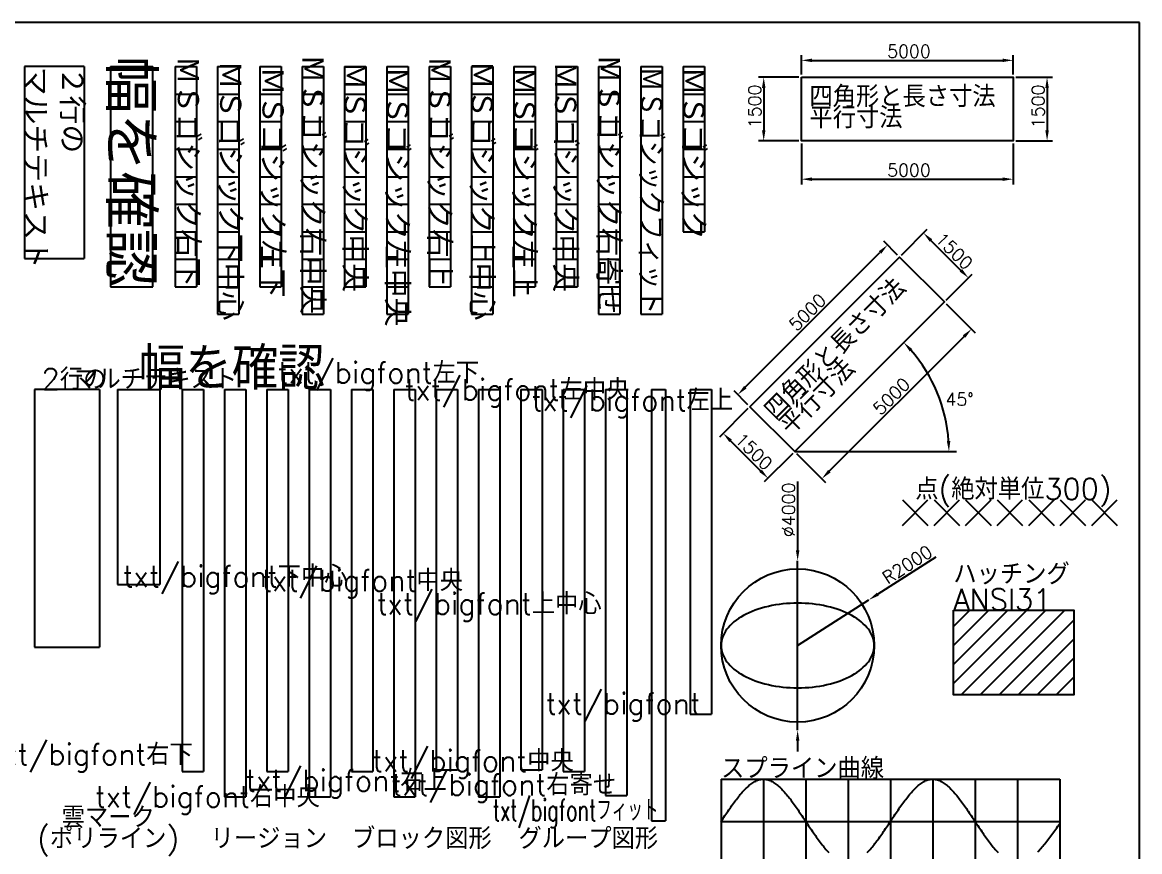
# Model space of a CAD drawing. Extents: x 0 to 42051, y -272 to 29762.
# Drawn here: x 15656 to 42051, y 10172 to 29762 of the extents above; entities that cross this region are included whole.
import ezdxf
from ezdxf.enums import TextEntityAlignment as Align

# ---------------------------------------------------------------- set-up
doc = ezdxf.new("R2010")
doc.units = 0
doc.header["$LTSCALE"] = 100
doc.header["$PDMODE"] = 3
doc.header["$PDSIZE"] = 300
doc.layers.get('0').update_dxf_attribs({"linetype": 'CONTINUOUS'})
doc.layers.get('DEFPOINTS').update_dxf_attribs({"linetype": 'CONTINUOUS'})
doc.layers.add('1', color=7, linetype='CONTINUOUS')
doc.styles.add('KANJI', font='TXT.shx', dxfattribs={"height": 500, "bigfont": 'BIGFONT.shx'})
doc.styles.add('KANJI3', font='TXT.shx', dxfattribs={"height": 500, "bigfont": 'BIGFONT.shx'})
doc.styles.add('KANJI4', font='txt.shx', dxfattribs={"height": 500})
doc.styles.get("Standard").update_dxf_attribs({"font": 'txt.shx', "height": 300})
doc.dimstyles.get("Standard").update_dxf_attribs({"dimtxt": 0.18, "dimasz": 0.18, "dimexe": 0.18, "dimexo": 0.0625, "dimgap": 0.09, "dimtad": 0, "dimtih": 1, "dimtoh": 1, "dimzin": 0, "dimcen": 0.09, "dimazin": 3, "dimtfac": 1, "dimtofl": 0, "dimtmove": 0, "dimatfit": 3})

# ---------------------------------------------------------------- blocks, each defined once
blk = doc.blocks.new('*U1')
at = {"layer": '1', "color": 7, "linetype": 'CONTINUOUS'}
for p, q in [((42000, 29700), (0, 29700)), ((42000, 0), (42000, 29700))]:
    blk.add_line(p, q, dxfattribs=at)
blk = doc.blocks.new('*U60')
at = {"layer": '1', "style": 'KANJI4'}
for s, p in [('マルチテキスト', (15730, 28715)), ('２行の', (16594, 28715))]:
    blk.add_text(s, height=500, rotation=270, dxfattribs=at).set_placement(p)
blk = doc.blocks.new('*D2')
at = {"color": 0}
for p, q in [((36333, 24263), (36006, 24591)), ((32735, 21144), (35917, 24326)), ((32798, 20727), (32470, 21055))]:
    blk.add_line(p, q, dxfattribs=at)
for points in [[(35888, 24355), (35947, 24296), (36094, 24502)], [(32706, 21173), (32765, 21114), (32558, 20967)]]:
    blk.add_solid(points, dxfattribs=at)
at = {"layer": 'DEFPOINTS', "color": 0}
for p in [(36094, 24502), (36378, 24219), (32842, 20683)]:
    blk.add_point(p, dxfattribs=at)
at = {"layer": '1', "color": 0}
blk.add_text('5000', height=300, rotation=45, dxfattribs=at).set_placement((33946, 22443))
blk = doc.blocks.new('*D3')
at = {"color": 0}
for p, q in [((32798, 20639), (32123, 19964)), ((32388, 19876), (33096, 19169)), ((33858, 19578), (33184, 18904))]:
    blk.add_line(p, q, dxfattribs=at)
for points in [[(32418, 19906), (32359, 19847), (32212, 20053)], [(33125, 19198), (33066, 19140), (33272, 18992)]]:
    blk.add_solid(points, dxfattribs=at)
at = {"layer": 'DEFPOINTS', "color": 0}
for p in [(32842, 20683), (33903, 19623), (33272, 18992)]:
    blk.add_point(p, dxfattribs=at)
at = {"layer": '1', "color": 0}
blk.add_text('1500', height=300, rotation=315, dxfattribs=at).set_placement((32468, 19885))
blk = doc.blocks.new('*D4')
at = {"color": 0}
for p, q in [((34062, 28526), (34062, 28989)), ((34312, 28864), (38812, 28864)), ((39062, 28526), (39062, 28989))]:
    blk.add_line(p, q, dxfattribs=at)
for points in [[(34312, 28906), (34312, 28823), (34062, 28864)], [(38812, 28906), (38812, 28823), (39062, 28864)]]:
    blk.add_solid(points, dxfattribs=at)
at = {"layer": 'DEFPOINTS', "color": 0}
for p in [(39062, 28864), (34062, 28463), (39062, 28463)]:
    blk.add_point(p, dxfattribs=at)
at = {"layer": '1', "color": 0}
blk.add_text('5000', height=300, dxfattribs=at).set_placement((36087, 28927))
blk = doc.blocks.new('*D5')
at = {"color": 0}
for p, q in [((33999, 28463), (33045, 28463)), ((33170, 28213), (33170, 27213)), ((33999, 26963), (33045, 26963))]:
    blk.add_line(p, q, dxfattribs=at)
for points in [[(33129, 28213), (33212, 28213), (33170, 28463)], [(33129, 27213), (33212, 27213), (33170, 26963)]]:
    blk.add_solid(points, dxfattribs=at)
at = {"layer": 'DEFPOINTS', "color": 0}
for p in [(34062, 28463), (33170, 26963), (34062, 26963)]:
    blk.add_point(p, dxfattribs=at)
at = {"layer": '1', "color": 0}
blk.add_text('1500', height=300, rotation=90, dxfattribs=at).set_placement((33108, 27263))
blk = doc.blocks.new('*D6')
at = {"color": 0}
blk.add_arc((33903, 19623), 3643, 3.9325, 41.0675, dxfattribs=at)
for points in [[(36619, 21987), (36680, 22044), (36479, 22199)], [(37579, 19874), (37496, 19871), (37546, 19623)]]:
    blk.add_solid(points, dxfattribs=at)
at = {"layer": 'DEFPOINTS', "color": 0}
for p in [(37438, 23158), (37422, 20565), (33903, 19623), (33903, 19623), (37727, 19623)]:
    blk.add_point(p, dxfattribs=at)
at = {"color": 0}
blk.add_text('45°', height=300, dxfattribs=at).set_placement((37465, 20708))
blk = doc.blocks.new('*D7')
at = {"color": 0}
for p, q in [((33972, 18916), (33972, 17291)), ((33972, 13041), (33972, 17041)), ((33972, 12791), (33972, 12541))]:
    blk.add_line(p, q, dxfattribs=at)
for points in [[(33930, 17291), (34013, 17291), (33972, 17041)], [(33930, 12791), (34013, 12791), (33972, 13041)]]:
    blk.add_solid(points, dxfattribs=at)
at = {"layer": 'DEFPOINTS', "color": 0}
for p in [(33972, 17041), (33972, 13041)]:
    blk.add_point(p, dxfattribs=at)
at = {"layer": '1', "color": 0}
blk.add_text('∅4000', height=300, rotation=90, dxfattribs=at).set_placement((33909, 17604))
blk = doc.blocks.new('*D8')
at = {"color": 0}
for p, q in [((37235, 17131), (35867, 16255)), ((33972, 15041), (35656, 16120))]:
    blk.add_line(p, q, dxfattribs=at)
blk.add_solid([(35844, 16290), (35889, 16220), (35656, 16120)], dxfattribs=at)
at = {"layer": 'DEFPOINTS', "color": 0}
for p in [(35656, 16120), (33972, 15041)]:
    blk.add_point(p, dxfattribs=at)
at = {"layer": '1', "color": 0}
blk.add_text('R2000', height=300, rotation=32.6318, dxfattribs=at).set_placement((36096, 16476))
blk = doc.blocks.new('*X61')
at = {"color": 0}
for p, q in [((37650, 14141), (39388, 15879)), ((37650, 14590), (38939, 15879)), ((37650, 15039), (38490, 15879)), ((37650, 15488), (38041, 15879)), ((37837, 13879), (39837, 15879)), ((38286, 13879), (40286, 15879)), ((38735, 13879), (40498, 15643)), ((39184, 13879), (40498, 15194)), ((39633, 13879), (40498, 14745)), ((40082, 13879), (40498, 14296))]:
    blk.add_line(p, q, dxfattribs=at)
blk = doc.blocks.new('*U64')
at = {"layer": '1', "style": 'KANJI3'}
for s, p in [('2行の', (16113, 21085)), ('マルチテキスト', (16880, 21085))]:
    blk.add_text(s, height=500, dxfattribs=at).set_placement(p)
blk = doc.blocks.new('*D53')
at = {"color": 0}
for p, q in [((37482, 23114), (38168, 22429)), ((34720, 19158), (37902, 22340)), ((33947, 19578), (34632, 18893))]:
    blk.add_line(p, q, dxfattribs=at)
for points in [[(37873, 22370), (37932, 22311), (38079, 22517)], [(34691, 19188), (34750, 19129), (34544, 18981)]]:
    blk.add_solid(points, dxfattribs=at)
at = {"layer": 'DEFPOINTS', "color": 0}
for p in [(37438, 23158), (38079, 22517), (33903, 19623)]:
    blk.add_point(p, dxfattribs=at)
at = {"layer": '1', "color": 0}
blk.add_text('5000', height=300, rotation=45, dxfattribs=at).set_placement((35931, 20458))
blk = doc.blocks.new('*D54')
at = {"color": 0}
for p, q in [((36422, 24263), (37033, 24875)), ((37122, 24609), (37829, 23902)), ((37482, 23202), (38094, 23814))]:
    blk.add_line(p, q, dxfattribs=at)
for points in [[(37151, 24639), (37092, 24580), (36945, 24786)], [(37858, 23932), (37799, 23873), (38006, 23726)]]:
    blk.add_solid(points, dxfattribs=at)
at = {"layer": 'DEFPOINTS', "color": 0}
for p in [(36378, 24219), (38006, 23726), (37438, 23158)]:
    blk.add_point(p, dxfattribs=at)
at = {"layer": '1', "color": 0}
blk.add_text('1500', height=300, rotation=315, dxfattribs=at).set_placement((37201, 24618))
blk = doc.blocks.new('*D55')
at = {"color": 0}
for p, q in [((34062, 26901), (34062, 25932)), ((39062, 26901), (39062, 25932)), ((34312, 26057), (38812, 26057))]:
    blk.add_line(p, q, dxfattribs=at)
for points in [[(34312, 26098), (34312, 26015), (34062, 26057)], [(38812, 26098), (38812, 26015), (39062, 26057)]]:
    blk.add_solid(points, dxfattribs=at)
at = {"layer": 'DEFPOINTS', "color": 0}
for p in [(34062, 26963), (39062, 26963), (39062, 26057)]:
    blk.add_point(p, dxfattribs=at)
at = {"layer": '1', "color": 0}
blk.add_text('5000', height=300, dxfattribs=at).set_placement((36087, 26119))
blk = doc.blocks.new('*D56')
at = {"color": 0}
for p, q in [((39124, 28463), (39989, 28463)), ((39864, 28213), (39864, 27213)), ((39124, 26963), (39989, 26963))]:
    blk.add_line(p, q, dxfattribs=at)
for points in [[(39823, 28213), (39906, 28213), (39864, 28463)], [(39823, 27213), (39906, 27213), (39864, 26963)]]:
    blk.add_solid(points, dxfattribs=at)
at = {"layer": 'DEFPOINTS', "color": 0}
for p in [(39062, 28463), (39062, 26963), (39864, 26963)]:
    blk.add_point(p, dxfattribs=at)
at = {"layer": '1', "color": 0}
blk.add_text('1500', height=300, rotation=90, dxfattribs=at).set_placement((39802, 27263))

msp = doc.modelspace()

# ---------------------------------------------------------------- linework, layer by layer
for p, q in [((17739.864, 23517.206), (17739.864, 23517.206)), ((17739.864, 23517.206), (17739.864, 23517.206)), ((17739.864, 23517.206), (18739.864, 23517.206)), ((15946.539, 21085.439), (15946.539, 15002.246)), ((19433.309, 21085.439), (19933.309, 21085.439)), ((20433.309, 21085.439), (20933.309, 21085.439)), ((20433.309, 21085.439), (20933.309, 21085.439)), ((21433.309, 21085.439), (21933.309, 21085.439)), ((22433.309, 21085.439), (22933.309, 21085.439)), ((22433.309, 21085.439), (22933.309, 21085.439)), ((22433.309, 21085.439), (22933.309, 21085.439)), ((23433.309, 21085.439), (23933.309, 21085.439)), ((24433.309, 21085.439), (24933.309, 21085.439)), ((24433.309, 21085.439), (24933.309, 21085.439)), ((24433.309, 21085.439), (24933.309, 21085.439)), ((25433.309, 21085.439), (25933.309, 21085.439)), ((26433.309, 21085.439), (26933.309, 21085.439)), ((26433.309, 21085.439), (26933.309, 21085.439)), ((27433.309, 21085.439), (27933.309, 21085.439)), ((28433.309, 21085.439), (28933.309, 21085.439)), ((29433.309, 21085.439), (29933.309, 21085.439)), ((30516.609, 21085.439), (30850.009, 21085.439)), ((31433.309, 21085.439), (31933.309, 21085.439)), ((33902.643, 19622.519), (37726.652, 19622.519)), ((17903.324, 16485.439), (18903.324, 16485.439)), ((31433.309, 13418.772), (31933.309, 13418.772)), ((19433.309, 12068.772), (19933.309, 12068.772)), ((21433.309, 12068.772), (21933.309, 12068.772)), ((23433.309, 12068.772), (23933.309, 12068.772)), ((25433.309, 12102.105), (25933.309, 12102.105)), ((27433.309, 12102.105), (27933.309, 12102.105)), ((28433.309, 12068.772), (28933.309, 12068.772)), ((32162.959, 11886.191), (32162.959, 9886.191)), ((32162.959, 11886.191), (40162.959, 11886.191)), ((33162.959, 11886.191), (33162.959, 9886.191)), ((34162.959, 11886.191), (34162.959, 9886.191)), ((35162.959, 11886.191), (35162.959, 9886.191)), ((36162.959, 11886.191), (36162.959, 9886.191)), ((37162.959, 11886.191), (37162.959, 9886.191)), ((38162.959, 11886.191), (38162.959, 9886.191)), ((39162.959, 11886.191), (39162.959, 9886.191)), ((40162.959, 11886.191), (40162.959, 9886.191)), ((20433.309, 11468.772), (20933.309, 11468.772)), ((22433.309, 11468.772), (22933.309, 11468.772)), ((24433.309, 11468.772), (24933.309, 11468.772)), ((26433.309, 11468.772), (26933.309, 11468.772)), ((29433.309, 11502.105), (29933.309, 11502.105)), ((30516.609, 10902.105), (30850.009, 10902.105)), ((32162.959, 10886.191), (40162.959, 10886.191))]:
    msp.add_line(p, q)
msp.add_lwpolyline([(37649.985, 15879.055), (40498.454, 15879.055), (40498.454, 13879.055), (37649.985, 13879.055)], close=True)
for points in [[(35780.5, 15041.5, 0), (35778.3, 15090.6, 0), (35771.8, 15139.5, 0), (35760.9, 15188.2, 0), (35745.7, 15236.6, 0), (35726.3, 15284.5, 0), (35702.6, 15331.8, 0), (35674.7, 15378.4, 0), (35642.8, 15424.2, 0), (35606.8, 15469, 0), (35566.9, 15512.9, 0), (35523.1, 15555.6, 0), (35475.6, 15597.1, 0), (35424.5, 15637.2, 0), (35369.9, 15675.9, 0), (35311.9, 15713, 0), (35250.7, 15748.6, 0), (35186.4, 15782.4, 0), (35119.2, 15814.5, 0), (35049.2, 15844.7, 0), (34976.6, 15873, 0), (34901.6, 15899.2, 0), (34824.4, 15923.4, 0), (34745.1, 15945.5, 0), (34663.9, 15965.4, 0), (34581.1, 15983, 0), (34496.8, 15998.4, 0), (34411.2, 16011.5, 0), (34324.6, 16022.3, 0), (34237.1, 16030.7, 0), (34149, 16036.7, 0), (34060.5, 16040.3, 0), (33971.7, 16041.5, 0), (33883, 16040.3, 0), (33794.4, 16036.7, 0), (33706.3, 16030.7, 0), (33618.8, 16022.3, 0), (33532.2, 16011.5, 0), (33446.7, 15998.4, 0), (33362.4, 15983, 0), (33279.5, 15965.4, 0), (33198.4, 15945.5, 0), (33119.1, 15923.4, 0), (33041.8, 15899.2, 0), (32966.8, 15873, 0), (32894.2, 15844.7, 0), (32824.3, 15814.5, 0), (32757, 15782.4, 0), (32692.7, 15748.6, 0), (32631.5, 15713, 0), (32573.5, 15675.9, 0), (32518.9, 15637.2, 0), (32467.8, 15597.1, 0), (32420.3, 15555.6, 0), (32376.5, 15512.9, 0), (32336.6, 15469, 0), (32300.6, 15424.2, 0), (32268.7, 15378.4, 0), (32240.8, 15331.8, 0), (32217.2, 15284.5, 0), (32197.7, 15236.6, 0), (32182.5, 15188.2, 0), (32171.7, 15139.5, 0), (32165.1, 15090.6, 0), (32163, 15041.5, 0), (32165.1, 14992.4, 0), (32171.7, 14943.5, 0), (32182.5, 14894.8, 0), (32197.7, 14846.4, 0), (32217.2, 14798.5, 0), (32240.8, 14751.2, 0), (32268.7, 14704.6, 0), (32300.6, 14658.8, 0), (32336.6, 14613.9, 0), (32376.5, 14570.1, 0), (32420.3, 14527.4, 0), (32467.8, 14485.9, 0), (32518.9, 14445.8, 0), (32573.5, 14407.1, 0), (32631.5, 14369.9, 0), (32692.7, 14334.4, 0), (32757, 14300.5, 0), (32824.3, 14268.5, 0), (32894.2, 14238.3, 0), (32966.8, 14210, 0), (33041.8, 14183.8, 0), (33119.1, 14159.6, 0), (33198.4, 14137.5, 0), (33279.5, 14117.6, 0), (33362.4, 14099.9, 0), (33446.7, 14084.5, 0), (33532.2, 14071.5, 0), (33618.8, 14060.7, 0), (33706.3, 14052.3, 0), (33794.4, 14046.3, 0), (33883, 14042.7, 0), (33971.7, 14041.5, 0), (34060.5, 14042.7, 0), (34149, 14046.3, 0), (34237.1, 14052.3, 0), (34324.6, 14060.7, 0), (34411.2, 14071.5, 0), (34496.8, 14084.5, 0), (34581.1, 14099.9, 0), (34663.9, 14117.6, 0), (34745.1, 14137.5, 0), (34824.4, 14159.6, 0), (34901.6, 14183.8, 0), (34976.6, 14210, 0), (35049.2, 14238.3, 0), (35119.2, 14268.5, 0), (35186.4, 14300.5, 0), (35250.7, 14334.4, 0), (35311.9, 14369.9, 0), (35369.9, 14407.1, 0), (35424.5, 14445.8, 0), (35475.6, 14485.9, 0), (35523.1, 14527.4, 0), (35566.9, 14570.1, 0), (35606.8, 14613.9, 0), (35642.8, 14658.8, 0), (35674.7, 14704.6, 0), (35702.6, 14751.2, 0), (35726.3, 14798.5, 0), (35745.7, 14846.4, 0), (35760.9, 14894.8, 0), (35771.8, 14943.5, 0), (35778.3, 14992.4, 0), (35780.5, 15041.5, 0)], [(32163, 10886.2, 0), (32185.7, 10920.3, 0), (32208.4, 10954.3, 0), (32231.1, 10988.3, 0), (32253.9, 11022.2, 0), (32276.6, 11055.9, 0), (32299.3, 11089.4, 0), (32322, 11122.8, 0), (32344.7, 11155.9, 0), (32367.5, 11188.7, 0), (32390.2, 11221.2, 0), (32412.9, 11253.3, 0), (32435.6, 11285.1, 0), (32458.4, 11316.4, 0), (32481.1, 11347.3, 0), (32503.8, 11377.7, 0), (32526.5, 11407.5, 0), (32549.2, 11436.8, 0), (32572, 11465.5, 0), (32594.7, 11493.6, 0), (32617.4, 11520.9, 0), (32640.1, 11547.6, 0), (32662.9, 11573.6, 0), (32685.6, 11598.8, 0), (32708.3, 11623.1, 0), (32731, 11646.6, 0), (32753.8, 11669.3, 0), (32776.5, 11691, 0), (32799.2, 11711.8, 0), (32821.9, 11731.6, 0), (32844.6, 11750.3, 0), (32867.4, 11768, 0), (32890.1, 11784.7, 0), (32912.8, 11800.2, 0), (32935.5, 11814.5, 0), (32958.3, 11827.6, 0), (32981, 11839.5, 0), (33003.7, 11850.2, 0), (33026.4, 11859.5, 0), (33049.2, 11867.5, 0), (33071.9, 11874.1, 0), (33094.6, 11879.3, 0), (33117.3, 11883.1, 0), (33140, 11885.4, 0), (33162.8, 11886.2, 0), (33185.5, 11885.4, 0), (33208.2, 11883.2, 0), (33230.9, 11879.4, 0), (33253.7, 11874.2, 0), (33276.4, 11867.6, 0), (33299.1, 11859.7, 0), (33321.8, 11850.3, 0), (33344.5, 11839.7, 0), (33367.3, 11827.8, 0), (33390, 11814.7, 0), (33412.7, 11800.4, 0), (33435.4, 11784.9, 0), (33458.2, 11768.3, 0), (33480.9, 11750.6, 0), (33503.6, 11731.9, 0), (33526.3, 11712.1, 0), (33549.1, 11691.4, 0), (33571.8, 11669.7, 0), (33594.5, 11647, 0), (33617.2, 11623.5, 0), (33639.9, 11599.2, 0), (33662.7, 11574, 0), (33685.4, 11548.1, 0), (33708.1, 11521.4, 0), (33730.8, 11494, 0), (33753.6, 11466, 0), (33776.3, 11437.3, 0), (33799, 11408, 0), (33821.7, 11378.2, 0), (33844.5, 11347.8, 0), (33867.2, 11316.9, 0), (33889.9, 11285.6, 0), (33912.6, 11253.9, 0), (33935.3, 11221.7, 0), (33958.1, 11189.2, 0), (33980.8, 11156.4, 0), (34003.5, 11123.3, 0), (34026.2, 11090, 0), (34049, 11056.5, 0), (34071.7, 11022.7, 0), (34094.4, 10988.9, 0), (34117.1, 10954.9, 0), (34139.8, 10920.9, 0), (34162.6, 10886.8, 0), (34185.3, 10852.7, 0), (34208, 10818.6, 0), (34230.7, 10784.7, 0), (34253.5, 10750.8, 0), (34276.2, 10717.1, 0), (34298.9, 10683.5, 0), (34321.6, 10650.2, 0), (34344.4, 10617.1, 0), (34367.1, 10584.3, 0), (34389.8, 10551.8, 0), (34412.5, 10519.6, 0), (34435.2, 10487.9, 0), (34458, 10456.5, 0), (34480.7, 10425.6, 0), (34503.4, 10395.2, 0), (34526.1, 10365.4, 0), (34548.9, 10336.1, 0), (34571.6, 10307.4, 0), (34594.3, 10279.3, 0), (34617, 10251.9, 0), (34639.7, 10225.2, 0), (34662.5, 10199.2, 0), (34685.2, 10174, 0), (34707.9, 10149.7, 0)], [(35616.9, 10148.4, 0), (35639.6, 10172.8, 0), (35662.3, 10197.9, 0), (35685, 10223.8, 0), (35707.8, 10250.5, 0), (35730.5, 10277.9, 0), (35753.2, 10305.9, 0), (35775.9, 10334.6, 0), (35798.7, 10363.9, 0), (35821.4, 10393.7, 0), (35844.1, 10424.1, 0), (35866.8, 10454.9, 0), (35889.5, 10486.2, 0), (35912.3, 10518, 0), (35935, 10550.1, 0), (35957.7, 10582.6, 0), (35980.4, 10615.4, 0), (36003.2, 10648.5, 0), (36025.9, 10681.8, 0), (36048.6, 10715.4, 0), (36071.3, 10749.1, 0), (36094, 10782.9, 0), (36116.7, 10816.9, 0), (36139.5, 10851, 0), (36162.2, 10885, 0), (36184.9, 10919.1, 0), (36207.6, 10953.2, 0), (36230.3, 10987.1, 0), (36253.1, 11021, 0), (36275.8, 11054.7, 0), (36298.5, 11088.3, 0), (36321.2, 11121.6, 0), (36343.9, 11154.7, 0), (36366.6, 11187.6, 0), (36389.3, 11220.1, 0), (36412.1, 11252.2, 0), (36434.8, 11284, 0), (36457.5, 11315.3, 0), (36480.2, 11346.2, 0), (36502.9, 11376.6, 0), (36525.6, 11406.5, 0), (36548.4, 11435.8, 0), (36571.1, 11464.5, 0), (36593.8, 11492.6, 0), (36616.5, 11520, 0), (36639.2, 11546.7, 0), (36662, 11572.7, 0), (36684.7, 11597.9, 0), (36707.4, 11622.3, 0), (36730.1, 11645.9, 0), (36752.8, 11668.5, 0), (36775.6, 11690.3, 0), (36798.3, 11711.1, 0), (36821, 11730.9, 0), (36843.7, 11749.7, 0), (36866.5, 11767.5, 0), (36889.2, 11784.1, 0), (36911.9, 11799.7, 0), (36934.6, 11814, 0), (36957.4, 11827.2, 0), (36980.1, 11839.2, 0), (37002.8, 11849.8, 0), (37025.6, 11859.2, 0), (37048.3, 11867.3, 0), (37071, 11873.9, 0), (37093.8, 11879.2, 0), (37116.5, 11883, 0), (37139.2, 11885.4, 0), (37162, 11886.2, 0), (37184.7, 11885.5, 0), (37207.5, 11883.3, 0), (37230.2, 11879.6, 0), (37253, 11874.4, 0), (37275.7, 11867.9, 0), (37298.5, 11859.9, 0), (37321.2, 11850.7, 0), (37344, 11840.1, 0), (37366.7, 11828.3, 0), (37389.5, 11815.2, 0), (37412.2, 11800.9, 0), (37435, 11785.5, 0), (37457.7, 11768.9, 0), (37480.5, 11751.2, 0), (37503.2, 11732.5, 0), (37525.9, 11712.8, 0), (37548.7, 11692.1, 0), (37571.4, 11670.4, 0), (37594.2, 11647.8, 0), (37616.9, 11624.3, 0), (37639.7, 11600, 0), (37662.4, 11574.9, 0), (37685.1, 11549, 0), (37707.9, 11522.3, 0), (37730.6, 11494.9, 0), (37753.3, 11466.9, 0), (37776, 11438.3, 0), (37798.8, 11409, 0), (37821.5, 11379.2, 0), (37844.2, 11348.8, 0), (37866.9, 11318, 0), (37889.6, 11286.7, 0), (37912.3, 11254.9, 0), (37935, 11222.8, 0), (37957.7, 11190.3, 0), (37980.4, 11157.5, 0), (38003.1, 11124.4, 0), (38025.8, 11091.1, 0), (38048.5, 11057.6, 0), (38071.2, 11023.9, 0), (38093.8, 10990, 0), (38116.5, 10956, 0), (38139.1, 10922, 0), (38161.8, 10887.9, 0), (38184.5, 10853.9, 0), (38207.1, 10819.8, 0), (38229.7, 10785.8, 0), (38252.4, 10752, 0), (38275, 10718.2, 0), (38297.6, 10684.7, 0), (38320.3, 10651.3, 0), (38342.9, 10618.2, 0), (38365.5, 10585.4, 0), (38388.1, 10552.9, 0), (38410.8, 10520.8, 0), (38433.4, 10489, 0), (38456, 10457.6, 0), (38478.7, 10426.7, 0), (38501.3, 10396.3, 0), (38523.9, 10366.5, 0), (38546.6, 10337.1, 0), (38569.2, 10308.4, 0), (38591.9, 10280.3, 0), (38614.5, 10252.9, 0), (38637.2, 10226.2, 0), (38659.8, 10200.2, 0), (38682.5, 10175, 0), (38705.2, 10150.6, 0)], [(39648.2, 10170.1, 0), (39671.5, 10195, 0), (39694.9, 10220.7, 0), (39718.2, 10247, 0), (39741.6, 10274.1, 0), (39764.9, 10301.8, 0), (39788.3, 10330.1, 0), (39811.7, 10359, 0), (39835.1, 10388.4, 0), (39858.4, 10418.3, 0), (39881.8, 10448.8, 0), (39905.3, 10479.6, 0), (39928.7, 10510.8, 0), (39952.1, 10542.4, 0), (39975.5, 10574.3, 0), (39998.9, 10606.5, 0), (40022.3, 10639, 0), (40045.8, 10671.7, 0), (40069.2, 10704.5, 0), (40092.6, 10737.5, 0), (40116.1, 10770.6, 0), (40139.5, 10803.8, 0), (40163, 10837, 0)]]:
    msp.add_polyline3d(points)
msp.add_circle((33971.72, 15041.488), 1808.76)
for p in [(36750.933, 18178.722), (37495.843, 18178.722), (38240.754, 18178.722), (38985.665, 18178.722), (39730.576, 18178.722), (40475.487, 18178.722), (41220.398, 18178.722)]:
    msp.add_point(p)
at = {"layer": '1'}
for p, q in [((15709.475, 28715.176), (15709.475, 24182.27)), ((17116.412, 28715.176), (15709.475, 28715.176)), ((17116.412, 28715.176), (17116.412, 24182.27)), ((17739.864, 28715.176), (17739.864, 23517.206)), ((17739.864, 28715.176), (18739.864, 28715.176)), ((18739.864, 23517.206), (18739.864, 28715.176)), ((19269.848, 28715.176), (19269.848, 23517.21)), ((19269.848, 28715.176), (19769.848, 28715.176)), ((19769.848, 28715.176), (19769.848, 23517.21)), ((20269.848, 28715.176), (20269.848, 22867.466)), ((20269.848, 28715.176), (20769.848, 28715.176)), ((20769.848, 28715.176), (20769.848, 22867.466)), ((21269.848, 28715.176), (21269.848, 23517.21)), ((21269.848, 28715.176), (21769.848, 28715.176)), ((21769.848, 28715.176), (21769.848, 23517.21)), ((22269.848, 28715.176), (22269.848, 22867.466)), ((22269.848, 28715.176), (22769.848, 28715.176)), ((22769.848, 28715.176), (22769.848, 22867.466)), ((23269.848, 28715.176), (23269.848, 23517.21)), ((23269.848, 28715.176), (23769.848, 28715.176)), ((23769.848, 28715.176), (23769.848, 23517.21)), ((24269.848, 28715.176), (24269.848, 22867.466)), ((24269.848, 28715.176), (24769.848, 28715.176)), ((24769.848, 28715.176), (24769.848, 22867.466)), ((25269.848, 28715.176), (25269.848, 23517.21)), ((25269.848, 28715.176), (25769.848, 28715.176)), ((25769.848, 28715.176), (25769.848, 23517.21)), ((26269.848, 28715.176), (26269.848, 22867.466)), ((26269.848, 28715.176), (26769.848, 28715.176)), ((26769.848, 28715.176), (26769.848, 22867.466)), ((27269.848, 28715.176), (27269.848, 23517.21)), ((27269.848, 28715.176), (27769.848, 28715.176)), ((27769.848, 28715.176), (27769.848, 23517.21)), ((28269.848, 28715.176), (28269.848, 23517.21)), ((28269.848, 28715.176), (28769.848, 28715.176)), ((28769.848, 28715.176), (28769.848, 23517.21)), ((29269.848, 28715.176), (29269.848, 22867.466)), ((29269.848, 28715.176), (29769.848, 28715.176)), ((29769.848, 28715.176), (29769.848, 22867.466)), ((30269.848, 28715.176), (30269.848, 22867.466)), ((30269.848, 28715.176), (30769.848, 28715.176)), ((30769.848, 28715.176), (30769.848, 22867.466)), ((31269.848, 28715.176), (31269.848, 24816.698)), ((31269.848, 28715.176), (31769.848, 28715.176)), ((31769.848, 28715.176), (31769.848, 24816.698)), ((19269.848, 28065.429), (19769.848, 28065.429)), ((20269.848, 28065.429), (20769.848, 28065.429)), ((21269.848, 28065.429), (21769.848, 28065.429)), ((22269.848, 28065.429), (22769.848, 28065.429)), ((23269.848, 28065.429), (23769.848, 28065.429)), ((24269.848, 28065.429), (24769.848, 28065.429)), ((25269.848, 28065.429), (25769.848, 28065.429)), ((26269.848, 28065.429), (26769.848, 28065.429)), ((27269.848, 28065.429), (27769.848, 28065.429)), ((28269.848, 28065.429), (28769.848, 28065.429)), ((29269.848, 28065.429), (29769.848, 28065.429)), ((31269.848, 28065.429), (31769.848, 28065.429)), ((19269.848, 27415.682), (19769.848, 27415.682)), ((20269.848, 27415.682), (20769.848, 27415.682)), ((21269.848, 27415.682), (21769.848, 27415.682)), ((22269.848, 27415.682), (22769.848, 27415.682)), ((23269.848, 27415.682), (23769.848, 27415.682)), ((24269.848, 27415.682), (24769.848, 27415.682)), ((25269.848, 27415.682), (25769.848, 27415.682)), ((26269.848, 27415.682), (26769.848, 27415.682)), ((27269.848, 27415.682), (27769.848, 27415.682)), ((28269.848, 27415.682), (28769.848, 27415.682)), ((29269.848, 27415.682), (29769.848, 27415.682)), ((31269.848, 27415.682), (31769.848, 27415.682)), ((19269.848, 26765.936), (19769.848, 26765.936)), ((20269.848, 26765.936), (20769.848, 26765.936)), ((21269.848, 26765.936), (21769.848, 26765.936)), ((22269.848, 26765.936), (22769.848, 26765.936)), ((23269.848, 26765.936), (23769.848, 26765.936)), ((24269.848, 26765.936), (24769.848, 26765.936)), ((25269.848, 26765.936), (25769.848, 26765.936)), ((26269.848, 26765.936), (26769.848, 26765.936)), ((27269.848, 26765.936), (27769.848, 26765.936)), ((28269.848, 26765.936), (28769.848, 26765.936)), ((29269.848, 26765.936), (29769.848, 26765.936)), ((31269.848, 26765.936), (31769.848, 26765.936)), ((19269.848, 26116.189), (19769.848, 26116.189)), ((20269.848, 26116.189), (20769.848, 26116.189)), ((21269.848, 26116.189), (21769.848, 26116.189)), ((22269.848, 26116.189), (22769.848, 26116.189)), ((23269.848, 26116.189), (23769.848, 26116.189)), ((24269.848, 26116.189), (24769.848, 26116.189)), ((25269.848, 26116.189), (25769.848, 26116.189)), ((26269.848, 26116.189), (26769.848, 26116.189)), ((27269.848, 26116.189), (27769.848, 26116.189)), ((28269.848, 26116.189), (28769.848, 26116.189)), ((29269.848, 26116.189), (29769.848, 26116.189)), ((31269.848, 26116.189), (31769.848, 26116.189)), ((19269.848, 25466.443), (19769.848, 25466.443)), ((20269.848, 25466.443), (20769.848, 25466.443)), ((21269.848, 25466.443), (21769.848, 25466.443)), ((22269.848, 25466.443), (22769.848, 25466.443)), ((23269.848, 25466.443), (23769.848, 25466.443)), ((24269.848, 25466.443), (24769.848, 25466.443)), ((25269.848, 25466.443), (25769.848, 25466.443)), ((26269.848, 25466.443), (26769.848, 25466.443)), ((27269.848, 25466.443), (27769.848, 25466.443)), ((28269.848, 25466.443), (28769.848, 25466.443)), ((29269.848, 25466.443), (29769.848, 25466.443)), ((31269.848, 25466.443), (31769.848, 25466.443)), ((19269.848, 24816.698), (19269.848, 24816.698)), ((19269.848, 24816.698), (19769.848, 24816.698)), ((20269.848, 24816.698), (20769.848, 24816.698)), ((20269.848, 24816.698), (20269.848, 24816.698)), ((21269.848, 24816.698), (21769.848, 24816.698)), ((21269.848, 24816.698), (21269.848, 24816.698)), ((22269.848, 24816.698), (22769.848, 24816.698)), ((22269.848, 24816.698), (22269.848, 24816.698)), ((23269.848, 24816.698), (23769.848, 24816.698)), ((23269.848, 24816.698), (23269.848, 24816.698)), ((24269.848, 24816.698), (24769.848, 24816.698)), ((24269.848, 24816.698), (24269.848, 24816.698)), ((25269.848, 24816.698), (25769.848, 24816.698)), ((25269.848, 24816.698), (25269.848, 24816.698)), ((26269.848, 24816.698), (26269.848, 24816.698)), ((26269.848, 24816.698), (26769.848, 24816.698)), ((27269.848, 24816.698), (27769.848, 24816.698)), ((27269.848, 24816.698), (27269.848, 24816.698)), ((28269.848, 24816.698), (28769.848, 24816.698)), ((28269.848, 24816.698), (28269.848, 24816.698)), ((29269.848, 24816.698), (29769.848, 24816.698)), ((29269.848, 24816.698), (29269.848, 24816.698)), ((31269.848, 24816.698), (31769.848, 24816.698)), ((31269.848, 24816.698), (31269.848, 24816.698)), ((15709.475, 24182.27), (17116.412, 24182.27)), ((19269.848, 24166.954), (19269.848, 24166.954)), ((19269.848, 24166.954), (19769.848, 24166.954)), ((20269.848, 24166.954), (20769.848, 24166.954)), ((20269.848, 24166.954), (20269.848, 24166.954)), ((21269.848, 24166.954), (21769.848, 24166.954)), ((21269.848, 24166.954), (21269.848, 24166.954)), ((22269.848, 24166.954), (22769.848, 24166.954)), ((22269.848, 24166.954), (22269.848, 24166.954)), ((23269.848, 24166.954), (23769.848, 24166.954)), ((23269.848, 24166.954), (23269.848, 24166.954)), ((24269.848, 24166.954), (24769.848, 24166.954)), ((24269.848, 24166.954), (24269.848, 24166.954)), ((25269.848, 24166.954), (25769.848, 24166.954)), ((25269.848, 24166.954), (25269.848, 24166.954)), ((26269.848, 24166.954), (26269.848, 24166.954)), ((26269.848, 24166.954), (26769.848, 24166.954)), ((27269.848, 24166.954), (27769.848, 24166.954)), ((27269.848, 24166.954), (27269.848, 24166.954)), ((28269.848, 24166.954), (28769.848, 24166.954)), ((28269.848, 24166.954), (28269.848, 24166.954)), ((29269.848, 24166.954), (29769.848, 24166.954)), ((29269.848, 24166.954), (29269.848, 24166.954)), ((19269.848, 23517.21), (19269.848, 23517.21)), ((19269.848, 23517.21), (19769.848, 23517.21)), ((20269.848, 23517.21), (20769.848, 23517.21)), ((20269.848, 23517.21), (20269.848, 23517.21)), ((21269.848, 23517.21), (21769.848, 23517.21)), ((21269.848, 23517.21), (21269.848, 23517.21)), ((22269.848, 23517.21), (22769.848, 23517.21)), ((22269.848, 23517.21), (22269.848, 23517.21)), ((23269.848, 23517.21), (23769.848, 23517.21)), ((23269.848, 23517.21), (23269.848, 23517.21)), ((24269.848, 23517.21), (24769.848, 23517.21)), ((24269.848, 23517.21), (24269.848, 23517.21)), ((25269.848, 23517.21), (25769.848, 23517.21)), ((25269.848, 23517.21), (25269.848, 23517.21)), ((26269.848, 23517.21), (26269.848, 23517.21)), ((26269.848, 23517.21), (26769.848, 23517.21)), ((27269.848, 23517.21), (27769.848, 23517.21)), ((27269.848, 23517.21), (27269.848, 23517.21)), ((28269.848, 23517.21), (28769.848, 23517.21)), ((28269.848, 23517.21), (28269.848, 23517.21)), ((29269.848, 23517.21), (29769.848, 23517.21)), ((29269.848, 23517.21), (29269.848, 23517.21)), ((20269.848, 22867.466), (20769.848, 22867.466)), ((20269.848, 22867.466), (20269.848, 22867.466)), ((22269.848, 22867.466), (22769.848, 22867.466)), ((22269.848, 22867.466), (22269.848, 22867.466)), ((24269.848, 22867.466), (24769.848, 22867.466)), ((24269.848, 22867.466), (24269.848, 22867.466)), ((26269.848, 22867.466), (26269.848, 22867.466)), ((26269.848, 22867.466), (26769.848, 22867.466)), ((29269.848, 22867.466), (29769.848, 22867.466)), ((29269.848, 22867.466), (29269.848, 22867.466)), ((30269.848, 22867.466), (30769.848, 22867.466)), ((30269.848, 22867.466), (30269.848, 22867.466)), ((17479.873, 21085.439), (15946.539, 21085.439)), ((17479.873, 21085.439), (17479.873, 15002.246)), ((17903.324, 21085.439), (17903.324, 16485.439)), ((17903.324, 21085.439), (18903.324, 21085.439)), ((18903.324, 21085.439), (18903.324, 16485.439)), ((19433.309, 21085.439), (19433.309, 12068.772)), ((19933.309, 21085.439), (19933.309, 12068.772)), ((20433.309, 21085.439), (20433.309, 11468.772)), ((20933.309, 21085.439), (20933.309, 11468.772)), ((21433.309, 21085.439), (21433.309, 12068.772)), ((21933.309, 21085.439), (21933.309, 12068.772)), ((22433.309, 21085.439), (22433.309, 11468.772)), ((22933.309, 21085.439), (22933.309, 11468.772)), ((23433.309, 21085.439), (23433.309, 12068.772)), ((23933.309, 21085.439), (23933.309, 12068.772)), ((24433.309, 21085.439), (24433.309, 11468.772)), ((24933.309, 21085.439), (24933.309, 11468.772)), ((25433.309, 21085.439), (25433.309, 12102.105)), ((25933.309, 21085.439), (25933.309, 12102.105)), ((26433.309, 21085.439), (26433.309, 11468.772)), ((26933.309, 21085.439), (26933.309, 11468.772)), ((27433.309, 21085.439), (27433.309, 12102.105)), ((27933.309, 21085.439), (27933.309, 12102.105)), ((28433.309, 21085.439), (28433.309, 12068.772)), ((28933.309, 21085.439), (28933.309, 12068.772)), ((29433.309, 21085.439), (29433.309, 11502.105)), ((29933.309, 21085.439), (29933.309, 11502.105)), ((30516.609, 21085.439), (30516.609, 10902.105)), ((30850.009, 21085.439), (30850.009, 10902.105)), ((31433.309, 21085.439), (31433.309, 13418.772)), ((31933.309, 21085.439), (31933.309, 13418.772)), ((15946.539, 15002.246), (17479.873, 15002.246))]:
    msp.add_line(p, q, dxfattribs=at)
at = {"layer": '1', "color": 0}
for points in [[(34061.618, 28463.154), (39061.618, 28463.154), (39061.618, 26963.154), (34061.618, 26963.154)], [(32841.983, 20683.179), (36377.517, 24218.713), (37438.177, 23158.053), (33902.643, 19622.519)]]:
    msp.add_lwpolyline(points, close=True, dxfattribs=at)

# ---------------------------------------------------------------- block references
at = {"linetype": 'CONTINUOUS'}
msp.add_blockref('*X61', (0, 0), dxfattribs=at)
at = {"layer": '1', "color": 7, "linetype": 'CONTINUOUS'}
msp.add_blockref('*U1', (51.46, 61.755), dxfattribs=at)
at = {"layer": '1'}
for name in ['*U60', '*U64']:
    msp.add_blockref(name, (0, 0), dxfattribs=at)

# ---------------------------------------------------------------- texts
at = {"style": 'KANJI'}
for s, p in [('点(絶対単位300)', (36750.933, 18486.489)), ('ハッチング', (37649.985, 16479.055)), ('ANSI31', (37649.985, 15879.055)), ('スプライン曲線', (32162.959, 11886.191)), ('リージョン', (20103.525, 10232.278)), ('ブロック図形', (23443.865, 10232.278)), ('グループ図形', (27375.985, 10232.278))]:
    msp.add_text(s, height=500, dxfattribs=at).set_placement(p)
at = {"layer": '1', "style": 'KANJI4'}
for s, height, p in [('幅を確認', 1000, (17739.864, 23517.206)), ('ＭＳゴシック右寄せ', 500, (29269.848, 22867.46))]:
    msp.add_text(s, height=height, rotation=270, dxfattribs=at).set_placement(p, align=Align.RIGHT)
msp.add_text('ＭＳゴシック右下', height=500, rotation=270, dxfattribs=at).set_placement((19178.478, 23517.206), align=Align.BOTTOM_RIGHT)
msp.add_text('ＭＳゴシック右中央', height=500, rotation=270, dxfattribs=at).set_placement((22519.848, 22867.46), align=Align.MIDDLE_RIGHT)
msp.add_text('ＭＳゴシック右上', height=500, rotation=270, dxfattribs=at).set_placement((25769.848, 23517.206), align=Align.TOP_RIGHT)
msp.add_text('ＭＳゴシック下中心', height=500, rotation=270, dxfattribs=at).set_placement((20178.478, 25791.318), align=Align.BOTTOM_CENTER)
msp.add_text('ＭＳゴシック左下', height=500, rotation=270, dxfattribs=at).set_placement((21178.478, 28715.176), align=Align.BOTTOM_LEFT)
msp.add_text('ＭＳゴシック中央', height=500, rotation=270, dxfattribs=at).set_placement((23519.848, 26116.191), align=Align.MIDDLE_CENTER)
msp.add_text('ＭＳゴシック左中央', height=500, rotation=270, dxfattribs=at).set_placement((24519.848, 28715.176), align=Align.MIDDLE_LEFT)
msp.add_text('ＭＳゴシック上中心', height=500, rotation=270, dxfattribs=at).set_placement((26769.848, 25791.318), align=Align.TOP_CENTER)
msp.add_text('ＭＳゴシック左上', height=500, rotation=270, dxfattribs=at).set_placement((27769.848, 28715.176), align=Align.TOP_LEFT)
msp.add_text('ＭＳゴシック中央', height=500, rotation=270, dxfattribs=at).set_placement((28504.62, 26116.191), align=Align.MIDDLE)
at = {"layer": '1', "style": 'KANJI4', "width": 0.9}
msp.add_text('ＭＳゴシックフィット', height=500, rotation=270, dxfattribs=at).set_placement((30269.848, 28715.176), (30269.848, 22867.46), align=Align.FIT)
at = {"layer": '1', "style": 'KANJI4'}
msp.add_text('ＭＳゴシック', height=500, rotation=270, dxfattribs=at).set_placement((31269.848, 28715.176))
at = {"layer": '1', "color": 0, "style": 'KANJI'}
for s, p in [('四角形と長さ寸法', (34249.519, 27759.316)), ('四角形と長さ寸法', (34249.519, 27759.316)), ('平行寸法', (34249.519, 27259.316)), ('平行寸法', (34249.519, 27259.316))]:
    msp.add_text(s, height=500, dxfattribs=at).set_placement(p)
for s, p in [('四角形と長さ寸法', (33472.538, 20318.357)), ('四角形と長さ寸法', (33472.538, 20318.357)), ('平行寸法', (33826.092, 19964.803)), ('平行寸法', (33826.092, 19964.803))]:
    msp.add_text(s, height=500, rotation=45, dxfattribs=at).set_placement(p)
at = {"layer": '1', "style": 'KANJI3'}
msp.add_text('幅を確認', height=1000, dxfattribs=at).set_placement((18403.324, 21085.439))
msp.add_text('txt/bigfont左下', height=500, dxfattribs=at).set_placement((21683.309, 21085.439), align=Align.BOTTOM_LEFT)
msp.add_text('txt/bigfont左中央', height=500, dxfattribs=at).set_placement((24683.309, 21085.439), align=Align.MIDDLE_LEFT)
msp.add_text('txt/bigfont左上', height=500, dxfattribs=at).set_placement((27683.309, 21085.439), align=Align.TOP_LEFT)
msp.add_text('txt/bigfont下中心', height=500, dxfattribs=at).set_placement((20683.309, 16277.105), align=Align.BOTTOM_CENTER)
msp.add_text('txt/bigfont中央', height=500, dxfattribs=at).set_placement((23683.309, 16577.105), align=Align.MIDDLE_CENTER)
msp.add_text('txt/bigfont上中心', height=500, dxfattribs=at).set_placement((26683.309, 16277.105), align=Align.TOP_CENTER)
for s, p in [('txt/bigfont', (31683.309, 13418.772)), ('txt/bigfont中央', (28683.309, 12068.772)), ('txt/bigfont右寄せ', (29683.309, 11502.105))]:
    msp.add_text(s, height=500, dxfattribs=at).set_placement(p, align=Align.RIGHT)
msp.add_text('txt/bigfont右下', height=500, dxfattribs=at).set_placement((19683.309, 12068.772), align=Align.BOTTOM_RIGHT)
msp.add_text('txt/bigfont右上', height=500, dxfattribs=at).set_placement((25683.309, 12102.105), align=Align.TOP_RIGHT)
msp.add_text('txt/bigfont右中央', height=500, dxfattribs=at).set_placement((22683.309, 11468.772), align=Align.MIDDLE_RIGHT)
at = {"layer": '1', "style": 'KANJI3', "width": 0.667758}
msp.add_text('txt/bigfontフィット', height=500, dxfattribs=at).set_placement((30683.309, 10902.105), align=Align.RIGHT)
at = {"layer": '1', "style": 'KANJI'}
for s, p in [('雲マーク', (17684.061, 10732.278)), ('(ポリライン)', (17684.061, 10232.278))]:
    msp.add_text(s, height=500, dxfattribs=at).set_placement(p, align=Align.CENTER)

# ---------------------------------------------------------------- dimensions: what is measured, and where the dimension line sits
dim = msp.add_linear_dim(base=(39061.618, 28864.207), p1=(34061.618, 28463.154), p2=(39061.618, 28463.154), dimstyle='Standard', override={"dimscale": 100})
dim.commit()
dim.dimension.update_dxf_attribs({"geometry": '*D4', "text_midpoint": (36561.618, 29076.707)})
for base, p1, p2, angle, picture, middle in [((33170.204, 26963.154), (34061.618, 28463.154), (34061.618, 26963.154), 90, '*D5', (32957.704, 27713.154)), ((36093.929, 24502.3), (32841.983, 20683.179), (36377.517, 24218.713), 45, '*D2', (34175.902, 22884.793)), ((33272.318, 18992.194), (32841.983, 20683.179), (33902.643, 19622.519), 135, '*D3', (32892.248, 19672.785))]:
    dim = msp.add_linear_dim(base=base, p1=p1, p2=p2, angle=angle, dimstyle='Standard', override={"dimscale": 100})
    dim.commit()
    dim.dimension.update_dxf_attribs({"geometry": picture, "text_midpoint": middle})
for p1, p2, distance, picture, middle in [((39061.618, 28463.154), (39061.618, 26963.154), 802.554, '*D56', (39651.671, 27713.154)), ((34061.618, 26963.154), (39061.618, 26963.154), -906.59, '*D55', (36561.618, 26269.064)), ((36377.517, 24218.713), (37438.177, 23158.053), 802.554, '*D54', (37625.598, 24406.134)), ((33902.643, 19622.519), (37438.177, 23158.053), -906.59, '*D53', (36161.206, 20899.49))]:
    dim = msp.add_aligned_dim(p1=p1, p2=p2, distance=distance, dimstyle='Standard', override={"dimscale": 100})
    dim.commit()
    dim.dimension.update_dxf_attribs({"geometry": picture, "text_midpoint": middle})
dim = msp.add_angular_dim_2l(base=(37421.702, 20565.448), line1=((33902.643, 19622.519), (37726.652, 19622.519)), line2=((37438.177, 23158.053), (33902.643, 19622.519)), dimstyle='Standard', override={"dimscale": 100, "dimdec": 0, "dimazin": 2})
dim.commit()
dim.dimension.update_dxf_attribs({"geometry": '*D6', "text_midpoint": (37464.844, 21098.031)})
dim = msp.add_diameter_dim_2p(p1=(33971.72, 13041.488), p2=(33971.72, 17041.488), dimstyle='Standard', override={"dimscale": 100})
dim.commit()
dim.dimension.update_dxf_attribs({"geometry": '*D7', "text_midpoint": (33759.22, 18228.988)})
dim = msp.add_radius_dim(center=(33971.72, 15041.488), mpoint=(35656.026, 16119.965), dimstyle='Standard', override={"dimscale": 100})
dim.commit()
dim.dimension.update_dxf_attribs({"geometry": '*D8', "text_midpoint": (36541.494, 16939.268)})

doc.saveas('drawing.dxf')
